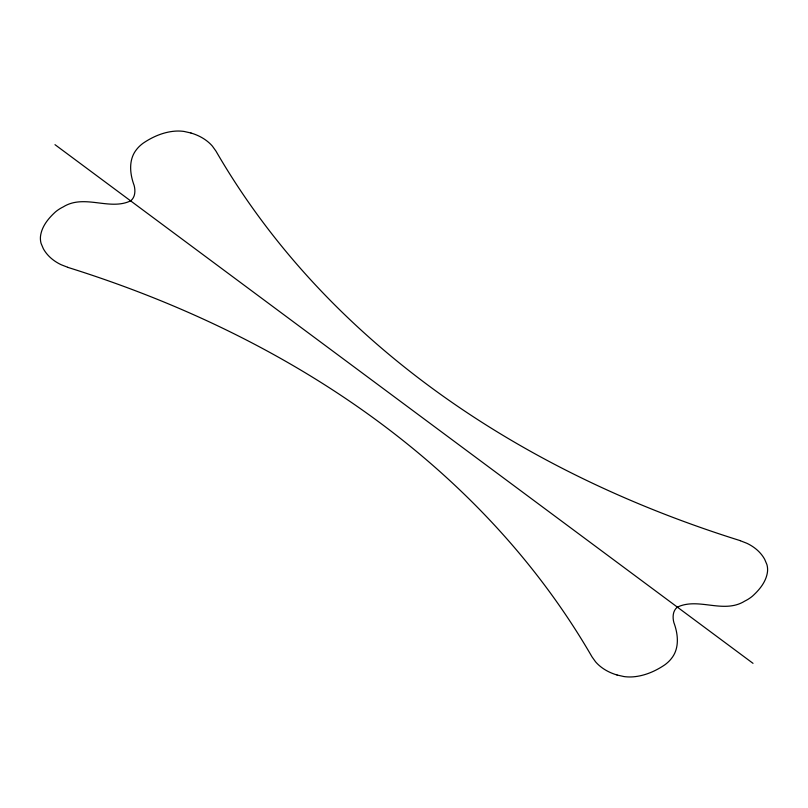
<?xml version="1.0" encoding="UTF-8"?>
<svg xmlns="http://www.w3.org/2000/svg" width="808" height="808" viewBox="0 0 808 808"><rect width="100%" height="100%" fill="white"/><g stroke="black" fill="none" stroke-linecap="round" stroke-linejoin="round"><path stroke-width="1.21" d="M190.971 133.007L184.052 131.441A35.946 25.765 -18.1 0 0 174.73 131.169C163.307 132.118 152.459 136.845 143.077 143.248A30.058 21.553 -18.1 0 0 136.714 149.308C128.331 159.489 129.805 173.781 134.108 185.355C135.542 190.607 135.33 197.283 130.613 200.859C109.575 210.959 84.365 193.728 63.256 206.888A30.058 21.553 -18.1 0 0 55.489 211.898C48.379 218.352 41.663 226.513 40.491 236.37A35.946 25.765 -18.1 0 0 41.107 243.471L43.339 248.713A61.852 44.339 -18.1 0 0 61.155 264.721L67.731 267.296M617.029 674.993L623.948 676.559A35.946 25.765 -18.1 0 0 633.27 676.831C644.693 675.882 655.54 671.155 664.923 664.752A30.058 21.553 -18.1 0 0 671.286 658.692C679.669 648.511 678.195 634.219 673.892 622.645C672.458 617.393 672.67 610.717 677.387 607.141C698.425 597.041 723.635 614.272 744.744 601.112A30.058 21.553 -18.1 0 0 752.511 596.102C759.621 589.648 766.337 581.487 767.509 571.63A35.946 25.765 -18.1 0 0 766.893 564.529L764.661 559.288A61.852 44.339 -18.1 0 0 746.845 543.279L740.269 540.704M54.984 144.662L753.016 663.338M617.039 674.993A61.852 44.339 -18.1 0 1 595.577 661.833L592.032 656.884A1328.574 952.47 -18.1 0 0 67.7 267.337M190.961 133.007A61.852 44.339 -18.1 0 1 212.423 146.167L215.968 151.116A1328.574 952.47 -18.1 0 0 740.3 540.663"/></g></svg>
